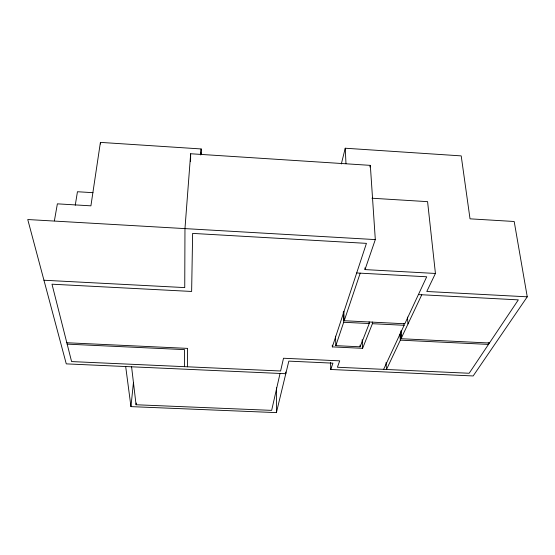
<?xml version="1.0" encoding="UTF-8"?>
<svg xmlns="http://www.w3.org/2000/svg" width="555" height="555" viewBox="0 0 555 555"><rect width="100%" height="100%" fill="white"/><g stroke="black" fill="none" stroke-linecap="round" stroke-linejoin="round"><path stroke-width="0.83" d="M184.454 366.661L184.517 349.615L67.176 344.142M125.68 366.536L130.959 406.621L276.411 412.615L276.563 387.827M187.396 366.793L187.59 348.387L66.822 342.747M190.573 161.45L190.663 153.749L370.331 165.362L375.312 239.594L365.017 269.591L435.432 273.455L427.579 201.652L371.961 198.225M200.986 154.651L201.146 148.948L100.406 142.385L90.909 205.836L57.373 203.845L54.39 220.821M200.737 154.942L201.146 148.948M200.917 154.679L201.035 152.951M190.663 153.749L184.968 228.604L184.746 287.594L43.949 280.233M280.046 373.46L271.652 410.367L136.072 404.755L136.239 403.048M130.959 406.621L133.45 382.478M75.258 205.239L77.443 191.739L92.99 192.675M276.411 412.615L288.822 361.125L332.924 363.157L330.752 369.484L473.158 375.957L527.25 296.821L514.194 221.494L470.023 218.837L461.205 155.886L345.245 148.227L341.325 163.968M369.845 167.013L370.331 165.362M372.301 321.99L372.405 323.704L362.616 348.325L332.334 346.889L366.439 243.361L192.634 233.398L191.635 291.458L51.99 284.195L71.595 361.576L280.608 370.997L283.508 358.246L339.702 360.847L337.419 367.243L469.169 373.258L518.335 299.866L418.414 294.587M369.124 321.831L369.221 323.544L360.139 346.806L335.837 345.647L343.698 322.275L343.274 311.979M356.685 272.963L426.705 276.785L404.831 323.766L344.211 320.734L360.209 273.157M383.616 369.352L404.123 325.286L403.985 323.579M399.864 334.124L400.342 340.146L386.488 369.484L386.016 362.623M489.434 343.011L401.022 338.716L421.772 294.767M435.432 273.455L426.788 291.486L527.25 296.821M400.342 340.146L488.497 344.412L488.254 342.706M343.698 322.275L369.221 323.544M372.405 323.704L404.123 325.286M375.312 239.594L27.75 219.53L66.274 363.872L285.79 373.716L285.79 371.989M100.406 142.385L100.608 144.016M131.584 366.8L136.072 404.755M407.419 317.072L408.008 323.926M401.14 330.371L401.695 337.274M400.467 331.821L401.022 338.716M364.919 267.878L365.017 269.591M362.158 339.716L362.616 348.325M360.049 345.078L360.139 346.806M345.245 148.227L345.98 163.663M343.822 311.279L344.211 320.734M335.504 336.143L335.837 345.647M332.278 345.161L332.334 346.889M330.544 362.582L330.752 369.484"/></g></svg>
